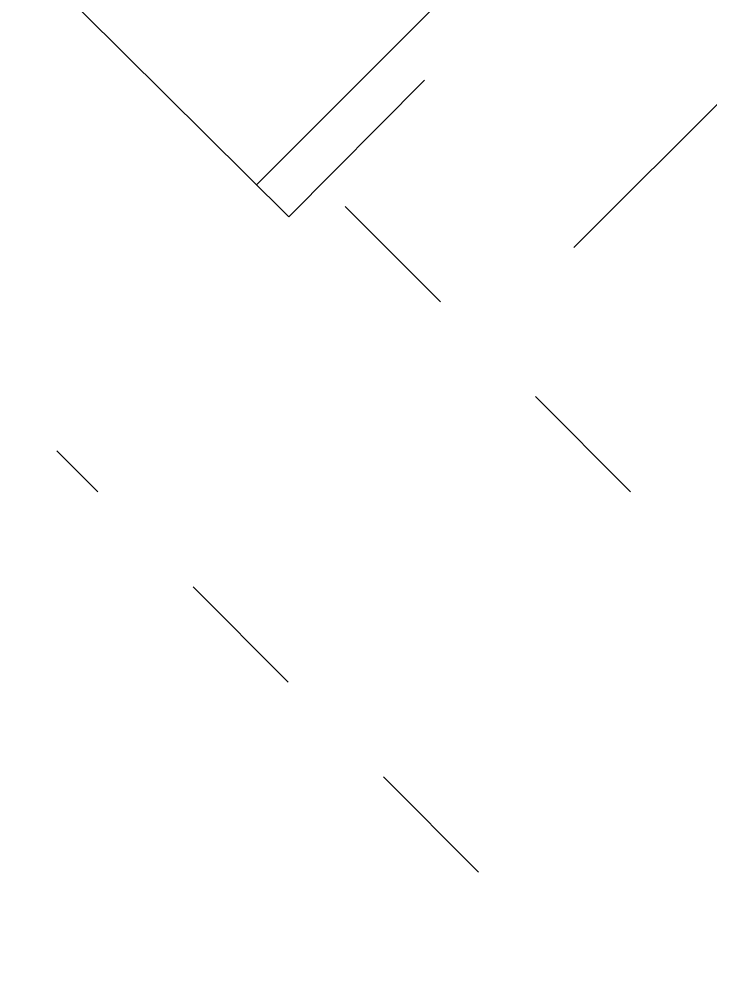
# Model space of a CAD drawing. Extents: x 1518652 to 1519378, y 5069750 to 5070202.
# Drawn here: x 1519035.209 to 1519037.778, y 5069851.7 to 5069855.221 of the extents above; entities that cross this region are included whole.
import ezdxf

# ---------------------------------------------------------------- set-up
doc = ezdxf.new("R2010")
doc.units = 0
doc.header["$MEASUREMENT"] = 0
doc.layers.add('3110_EDresiden', color=3, linetype='Continuous')
doc.layers.add('SCM_Campiture', color=1, linetype='Continuous')

# ---------------------------------------------------------------- blocks, each defined once
blk = doc.blocks.new('CAMP_7709D3A5')
at = {"layer": 'SCM_Campiture', "linetype": 'Continuous'}
for p, q in [((1519036.776, 5069854.17), (1519036.422, 5069854.524)), ((1519037.483, 5069853.463), (1519037.129, 5069853.817)), ((1519035.503, 5069853.463), (1519035.35, 5069853.616)), ((1519036.21, 5069852.756), (1519035.857, 5069853.11)), ((1519036.917, 5069852.049), (1519036.564, 5069852.403))]:
    blk.add_line(p, q, dxfattribs=at)
blk = doc.blocks.new('CAMP_FED9B06F')
at = {"layer": 'SCM_Campiture', "linetype": 'Continuous'}
for p, q in [((1519036.092, 5069854.605), (1519044.643, 5069863.155)), ((1519037.272, 5069854.371), (1519045.353, 5069862.452))]:
    blk.add_line(p, q, dxfattribs=at)

msp = doc.modelspace()

# ---------------------------------------------------------------- linework, layer by layer
at = {"layer": '3110_EDresiden', "color": 18, "linetype": 'Continuous', "true_color": 0x000000}
for points in [[(1519036.212, 5069854.486, 276.585), (1519030.691, 5069859.963, 276.585), (1519037.615, 5069866.943, 276.585), (1519030.815, 5069873.689, 276.585), (1519035.688, 5069878.602, 276.585), (1519041.741, 5069872.598, 276.585), (1519042.97, 5069873.838, 276.585), (1519045.091, 5069871.738, 276.585), (1519039.534, 5069866.127, 276.585), (1519043.507, 5069862.192, 276.585), (1519044.551, 5069863.246, 276.585), (1519048.744, 5069859.094, 276.585), (1519045.295, 5069855.611, 276.585), (1519044.682, 5069856.219, 276.585), (1519039.651, 5069851.7, 276.585), (1519037.9381, 5069853.6231, 276.585)], [(1519036.717, 5069854.994, 276.585), (1519036.212, 5069854.486, 276.585)]]:
    msp.add_polyline3d(points, dxfattribs=at)

# ---------------------------------------------------------------- block references
at = {"layer": 'SCM_Campiture', "linetype": 'Continuous'}
for name in ['CAMP_FED9B06F', 'CAMP_7709D3A5']:
    msp.add_blockref(name, (0, 0), dxfattribs=at)

doc.saveas('drawing.dxf')
